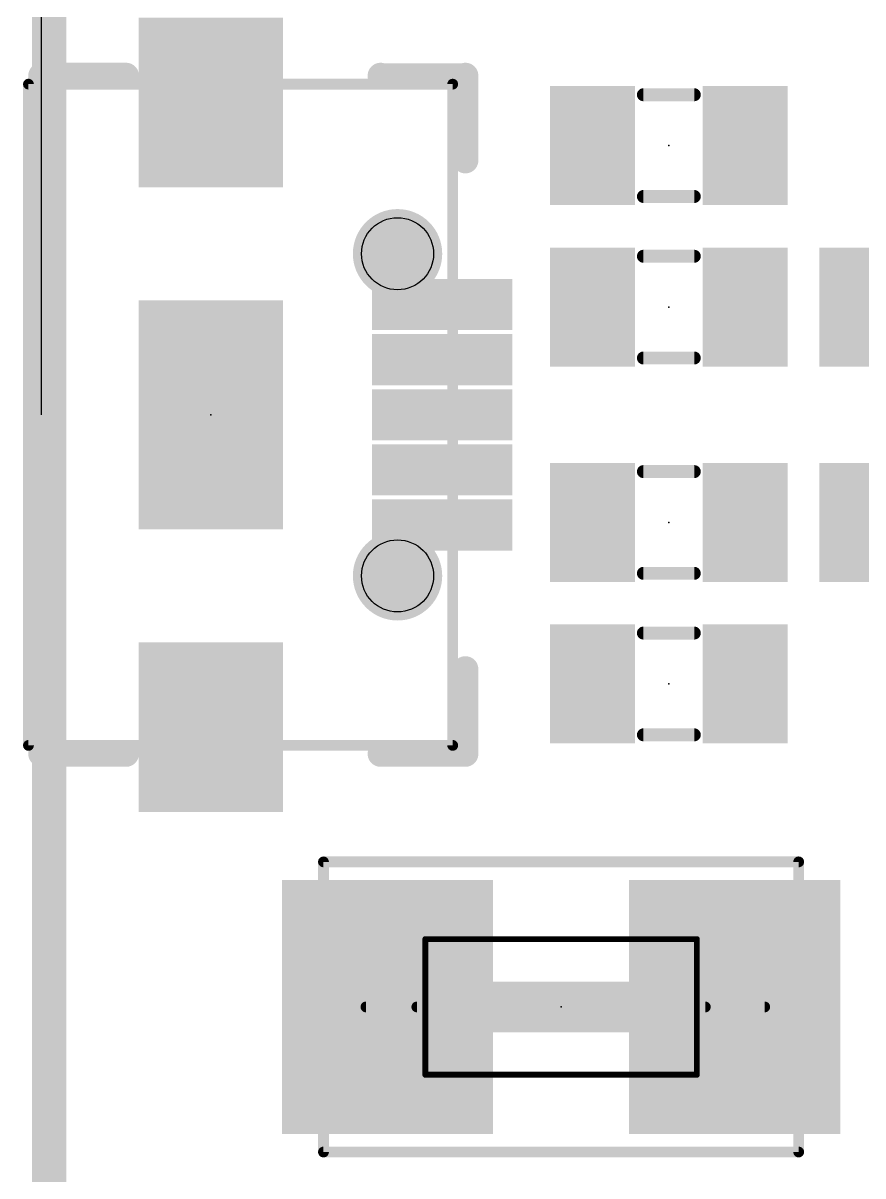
# Model space of a CAD drawing. Extents: x 45.5 to 117.9, y 20.2 to 75.1.
# Drawn here: x 47.95 to 57.85, y 53.25 to 66.85 of the extents above; entities that cross this region are included whole.
import ezdxf

# ---------------------------------------------------------------- set-up
doc = ezdxf.new("R2010")
doc.units = 0
for name, color, linetype in [('20', 7, 'CONTINUOUS'), ('21', 253, 'CONTINUOUS'), ('23', 7, 'CONTINUOUS'), ('29', 253, 'CONTINUOUS'), ('30', 253, 'CONTINUOUS'), ('31', 253, 'CONTINUOUS'), ('49', 253, 'CONTINUOUS'), ('51', 253, 'CONTINUOUS')]:
    doc.layers.add(name, color=color, linetype=linetype)

# ---------------------------------------------------------------- blocks, each defined once
blk = doc.blocks.new('RECT')
blk.add_solid([(-0.5, -0.5), (0.5, -0.5), (-0.5, 0.5), (0.5, 0.5)])

msp = doc.modelspace()

# ---------------------------------------------------------------- linework, layer by layer
at = {"layer": '20', "const_width": 0.4064}
msp.add_lwpolyline([(48.26, 23.1775), (48.26, 73.3425)], dxfattribs=at)
at = {"layer": '20'}
for centre in [(52.365, 64.13), (52.365, 60.33)]:
    msp.add_circle(centre, 0.425, dxfattribs=at)
at = {"layer": '21'}
for points, const_width in [([(49.165, 66.23), (48.165, 66.23)], 0.3048), ([(52.165, 66.2229), (52.165, 66.23)], 0.3048), ([(53.147, 66.2229), (52.165, 66.2229)], 0.3048), ([(53.165, 66.23), (53.165, 65.23)], 0.3048), ([(55.2625, 66.005), (55.8625, 66.005)], 0.1524), ([(55.2625, 64.805), (55.8625, 64.805)], 0.1524), ([(55.2625, 64.1), (55.8625, 64.1)], 0.1524), ([(55.2625, 62.9), (55.8625, 62.9)], 0.1524), ([(55.2625, 61.56), (55.8625, 61.56)], 0.1524), ([(55.2625, 60.36), (55.8625, 60.36)], 0.1524), ([(55.2625, 59.655), (55.8625, 59.655)], 0.1524), ([(53.165, 58.23), (53.165, 59.23)], 0.3048), ([(55.2625, 58.455), (55.8625, 58.455)], 0.1524), ([(49.165, 58.23), (48.165, 58.23)], 0.3048), ([(52.165, 58.23), (53.165, 58.23)], 0.3048), ([(51.4921, 56.9563), (57.0929, 56.9563)], 0.127), ([(52.6925, 56.045), (55.8925, 56.045)], 0.07), ([(55.8925, 54.445), (52.6925, 54.445)], 0.07), ([(57.0929, 53.5337), (51.4921, 53.5337)], 0.127)]:
    msp.add_lwpolyline(points, dxfattribs=dict(at, const_width=const_width))
for points, const_width in [([(48.165, 66.3062, 1), (48.165, 66.1538)], 0.1524), ([(49.165, 66.1538, 1), (49.165, 66.3062)], 0.1524), ([(52.2412, 66.23, 1), (52.0888, 66.23)], 0.1524), ([(52.165, 66.2991, 1), (52.165, 66.1467)], 0.1524), ([(53.2412, 66.23, 1), (53.0888, 66.23)], 0.1524), ([(53.147, 66.1467, 1), (53.147, 66.2991)], 0.1524), ([(52.0888, 66.2229, 1), (52.2412, 66.2229)], 0.1524), ([(55.2625, 66.0431, 1), (55.2625, 65.9669)], 0.0762), ([(55.8625, 65.9669, 1), (55.8625, 66.0431)], 0.0762), ([(53.0888, 65.23, 1), (53.2412, 65.23)], 0.1524), ([(55.2625, 64.8431, 1), (55.2625, 64.7669)], 0.0762), ([(55.8625, 64.7669, 1), (55.8625, 64.8431)], 0.0762), ([(55.2625, 64.1381, 1), (55.2625, 64.0619)], 0.0762), ([(55.8625, 64.0619, 1), (55.8625, 64.1381)], 0.0762), ([(55.2625, 62.9381, 1), (55.2625, 62.8619)], 0.0762), ([(55.8625, 62.8619, 1), (55.8625, 62.9381)], 0.0762), ([(55.2625, 61.5981, 1), (55.2625, 61.5219)], 0.0762), ([(55.8625, 61.5219, 1), (55.8625, 61.5981)], 0.0762), ([(55.2625, 60.3981, 1), (55.2625, 60.3219)], 0.0762), ([(55.8625, 60.3219, 1), (55.8625, 60.3981)], 0.0762), ([(55.2625, 59.6931, 1), (55.2625, 59.6169)], 0.0762), ([(55.8625, 59.6169, 1), (55.8625, 59.6931)], 0.0762), ([(53.2412, 59.23, 1), (53.0888, 59.23)], 0.1524), ([(55.2625, 58.4931, 1), (55.2625, 58.4169)], 0.0762), ([(55.8625, 58.4169, 1), (55.8625, 58.4931)], 0.0762), ([(48.165, 58.3062, 1), (48.165, 58.1538)], 0.1524), ([(49.165, 58.1538, 1), (49.165, 58.3062)], 0.1524), ([(52.165, 58.3062, 1), (52.165, 58.1538)], 0.1524), ([(53.165, 58.1538, 1), (53.165, 58.3062)], 0.1524), ([(53.0888, 58.23, 1), (53.2412, 58.23)], 0.1524), ([(51.4921, 56.9881, 1), (51.4921, 56.9246)], 0.0635), ([(57.0929, 56.9246, 1), (57.0929, 56.9881)], 0.0635), ([(52.6925, 56.0625, 1), (52.6925, 56.0275)], 0.035), ([(55.8925, 56.0275, 1), (55.8925, 56.0625)], 0.035), ([(52.6925, 54.4625, 1), (52.6925, 54.4275)], 0.035), ([(55.8925, 54.4275, 1), (55.8925, 54.4625)], 0.035), ([(51.4921, 53.5655, 1), (51.4921, 53.502)], 0.0635), ([(57.0929, 53.502, 1), (57.0929, 53.5655)], 0.0635)]:
    msp.add_lwpolyline(points, format="xyb", dxfattribs=dict(at, const_width=const_width))
at = {"layer": '23'}
for p in [(55.5625, 65.405), (55.5625, 63.5), (50.165, 62.23), (55.5625, 60.96), (55.5625, 59.055), (54.2925, 55.245)]:
    msp.add_point(p, dxfattribs=at)
at = {"layer": '29', "const_width": 0.5266}
for points in [[(52.365, 63.8667, 1), (52.365, 64.3933, 1), (52.365, 63.8667)], [(52.365, 60.0667, 1), (52.365, 60.5933, 1), (52.365, 60.0667)]]:
    msp.add_lwpolyline(points, format="xyb", dxfattribs=at)
at = {"layer": '30', "const_width": 0.5266}
for points in [[(52.365, 63.8667, 1), (52.365, 64.3933, 1), (52.365, 63.8667)], [(52.365, 60.0667, 1), (52.365, 60.5933, 1), (52.365, 60.0667)]]:
    msp.add_lwpolyline(points, format="xyb", dxfattribs=at)
at = {"layer": '49', "const_width": 0.0635}
for points in [[(48.0468, 66.13, 1), (47.9832, 66.13)], [(48.015, 66.1618, 1), (48.015, 66.0983)], [(53.0468, 66.13, 1), (52.9832, 66.13)], [(53.015, 66.0983, 1), (53.015, 66.1618)], [(47.9832, 58.33, 1), (48.0468, 58.33)], [(48.015, 58.3618, 1), (48.015, 58.2983)], [(52.9832, 58.33, 1), (53.0468, 58.33)], [(53.015, 58.2983, 1), (53.015, 58.3618)]]:
    msp.add_lwpolyline(points, format="xyb", dxfattribs=at)
at = {"layer": '49', "const_width": 0.127}
for points in [[(48.015, 66.13), (48.015, 58.33)], [(53.015, 66.13), (48.015, 66.13)], [(53.015, 66.13), (53.015, 58.33)], [(53.015, 58.33), (48.015, 58.33)]]:
    msp.add_lwpolyline(points, dxfattribs=at)
at = {"layer": '51'}
msp.add_line((48.165, 69.23), (48.165, 62.23), dxfattribs=at)
for points, const_width in [([(48.26, 21.59), (48.26, 74.93)], 0.2032), ([(51.4921, 53.5337), (51.4921, 56.9563)], 0.127), ([(57.0929, 56.9563), (57.0929, 53.5337)], 0.127), ([(52.6925, 54.445), (52.6925, 56.045)], 0.07), ([(55.8925, 56.045), (55.8925, 54.445)], 0.07), ([(51.9925, 55.245), (56.6925, 55.245)], 0.127), ([(52.5925, 55.245), (55.9925, 55.245)], 0.127)]:
    msp.add_lwpolyline(points, dxfattribs=dict(at, const_width=const_width))
for points, const_width in [([(51.5239, 56.9563, 1), (51.4603, 56.9563)], 0.0635), ([(57.1247, 56.9563, 1), (57.0611, 56.9563)], 0.0635), ([(52.71, 56.045, 1), (52.675, 56.045)], 0.035), ([(55.91, 56.045, 1), (55.875, 56.045)], 0.035), ([(51.9925, 55.2768, 1), (51.9925, 55.2133)], 0.0635), ([(52.5925, 55.2768, 1), (52.5925, 55.2133)], 0.0635), ([(55.9925, 55.2133, 1), (55.9925, 55.2768)], 0.0635), ([(56.6925, 55.2133, 1), (56.6925, 55.2768)], 0.0635), ([(52.675, 54.445, 1), (52.71, 54.445)], 0.035), ([(55.875, 54.445, 1), (55.91, 54.445)], 0.035), ([(51.4603, 53.5337, 1), (51.5239, 53.5337)], 0.0635), ([(57.0611, 53.5337, 1), (57.1247, 53.5337)], 0.0635)]:
    msp.add_lwpolyline(points, format="xyb", dxfattribs=dict(at, const_width=const_width))

# ---------------------------------------------------------------- block references
at = {"layer": '21', "yscale": 0.6}
for p, xscale in [((54.2925, 55.245), 1.8), ((54.2425, 55.245), 1.1)]:
    msp.add_blockref('RECT', p, dxfattribs=dict(at, xscale=xscale))
at = {"layer": '29'}
for p, xscale, yscale in [((50.165, 65.914), 1.7, 2), ((54.6625, 65.405), 1.0032, 1.4032), ((56.4625, 65.405), 1.0032, 1.4032), ((54.6625, 63.5), 1.0032, 1.4032), ((56.4625, 63.5), 1.0032, 1.4032), ((50.165, 62.23), 1.7, 2.7), ((54.6625, 60.96), 1.0032, 1.4032), ((56.4625, 60.96), 1.0032, 1.4032), ((54.6625, 59.055), 1.0032, 1.4032), ((56.4625, 59.055), 1.0032, 1.4032), ((50.165, 58.546), 1.7, 2), ((52.2465, 55.245), 2.4892, 2.9972), ((56.3385, 55.245), 2.4892, 2.9972)]:
    msp.add_blockref('RECT', p, dxfattribs=dict(at, xscale=xscale, yscale=yscale))
for p, xscale, yscale, rotation in [((57.8375, 63.5), 1.0032, 1.4032, 180), ((52.89, 63.53), 0.6032, 1.6532, 90), ((52.89, 62.88), 0.6032, 1.6532, 90), ((52.89, 62.23), 0.6032, 1.6532, 90), ((52.89, 61.58), 0.6032, 1.6532, 90), ((57.8375, 60.96), 1.0032, 1.4032, 180), ((52.89, 60.93), 0.6032, 1.6532, 90)]:
    msp.add_blockref('RECT', p, dxfattribs=dict(at, xscale=xscale, yscale=yscale, rotation=rotation))
at = {"layer": '31'}
for p, xscale, yscale in [((50.165, 65.914), 1.5, 1.8), ((54.6625, 65.405), 0.8, 1.2), ((56.4625, 65.405), 0.8, 1.2), ((54.6625, 63.5), 0.8, 1.2), ((56.4625, 63.5), 0.8, 1.2), ((50.165, 62.23), 0.7, 1.5), ((54.6625, 60.96), 0.8, 1.2), ((56.4625, 60.96), 0.8, 1.2), ((54.6625, 59.055), 0.8, 1.2), ((56.4625, 59.055), 0.8, 1.2), ((50.165, 58.546), 1.5, 1.8), ((52.2465, 55.245), 2.286, 2.794), ((56.3385, 55.245), 2.286, 2.794)]:
    msp.add_blockref('RECT', p, dxfattribs=dict(at, xscale=xscale, yscale=yscale))
for p, xscale, yscale, rotation in [((57.8375, 63.5), 0.8, 1.2, 180), ((52.89, 63.53), 0.4, 1.45, 90), ((52.89, 62.88), 0.4, 1.45, 90), ((52.89, 62.23), 0.4, 1.45, 90), ((52.89, 61.58), 0.4, 1.45, 90), ((57.8375, 60.96), 0.8, 1.2, 180), ((52.89, 60.93), 0.4, 1.45, 90)]:
    msp.add_blockref('RECT', p, dxfattribs=dict(at, xscale=xscale, yscale=yscale, rotation=rotation))

doc.saveas('drawing.dxf')
